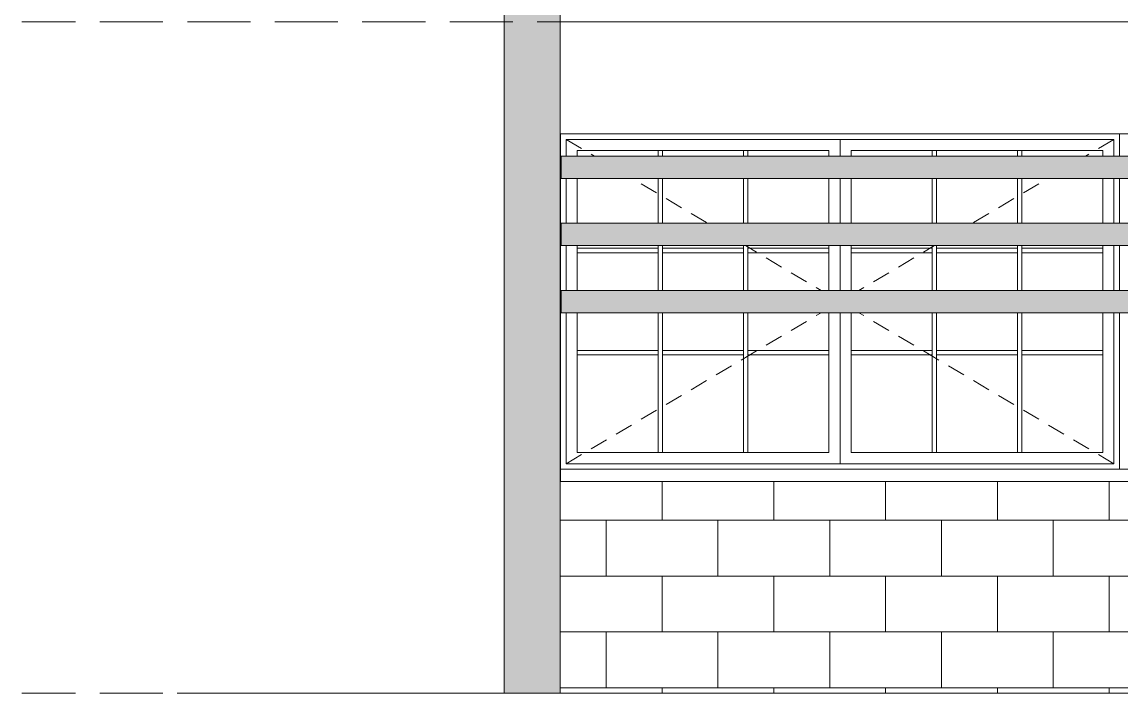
# Model space of a CAD drawing. Header units: millimetres. Extents: x 323482 to 503016, y 8175 to 72038.
# Drawn here: x 447887 to 452803, y 26477 to 29477 of the extents above; entities that cross this region are included whole.
import ezdxf

# ---------------------------------------------------------------- set-up
doc = ezdxf.new("R2010")
doc.units = ezdxf.units.MM
doc.header["$MEASUREMENT"] = 0
doc.linetypes.add('Hidden Line', pattern=[391.222223, 282.222223, -109])
doc.layers.add('2D Drafting - General_Pen_No__101', color=252, linetype='Continuous', lineweight=13)
doc.layers.add('Structural - Bearing_Pen_No__120', color=7, linetype='Continuous', lineweight=13)
doc.layers.add('2D Drafting - General_Pen_No__102', color=7, linetype='Continuous', lineweight=13, true_color=0xcccccc)
doc.layers.add('Structural - Bearing_Pen_No__83', color=7, linetype='Continuous', lineweight=13, true_color=0xff9955)

msp = doc.modelspace()

# ---------------------------------------------------------------- hatches: boundary and pattern name
at = {"layer": '2D Drafting - General_Pen_No__101', "linetype": 'Continuous', "lineweight": 13}
h = msp.add_hatch(dxfattribs=at)
h.set_pattern_fill('BLOCK___RUNNING_BOND', color=252, style=0, pattern_type=2)
h.set_pattern_definition([(0, (0, 0), (0, 250), []), (90, (0, 0), (-500, 0), [250, -250]), (90, (250, 250), (-500, 0), [250, -250])])
h.paths.add_polyline_path([(450294.9, 27422.4), (455644.6, 27422.4), (455644.6, 26477.2), (450294.9, 26477.2)])
at = {"layer": '2D Drafting - General_Pen_No__102', "linetype": 'Continuous', "lineweight": 0, "true_color": 0xcccccc}
for points in [[(450044.6, 32262.8), (450294.6, 32262.8), (450294.6, 26477.2), (450044.6, 26477.2)], [(450298.9, 28777.2), (455649.1, 28777.2), (455649.1, 28877.2), (450298.9, 28877.2)], [(455649.1, 28477.2), (455649.1, 28577.2), (450298.9, 28577.2), (450298.9, 28477.2)], [(455649.1, 28277.2), (450298.9, 28277.2), (450298.9, 28177.2), (455649.1, 28177.2)]]:
    msp.add_hatch(color=254, dxfattribs=at).paths.add_polyline_path(points)

# ---------------------------------------------------------------- linework, layer by layer
at = {"layer": 'Structural - Bearing_Pen_No__120', "color": 7, "linetype": 'Continuous', "lineweight": 13}
for p, q in [((450044.6, 29477.2), (450044.6, 32262.8)), ((450294.6, 29477.2), (450294.6, 32262.8)), ((450044.6, 26477.2), (450044.6, 29477.2)), ((450294.6, 26477.2), (450294.6, 29477.2)), ((455644.6, 29477.2), (450294.6, 29477.2)), ((450296.2, 27477.2), (450296.2, 28977.2)), ((450296.2, 28977.2), (452796.2, 28977.2)), ((450296.2, 28977.2), (455644.6, 28977.2)), ((452796.2, 28977.2), (452796.2, 28877.2)), ((450321.2, 28952.2), (450321.2, 28902.2)), ((451546.2, 28952.2), (450321.2, 28952.2)), ((450321.2, 28952.2), (450390, 28911.4)), ((451546.2, 28952.2), (451546.2, 28902.2)), ((452771.2, 28952.2), (451546.2, 28952.2)), ((452771.2, 28952.2), (452702.3, 28911.4)), ((452771.2, 28902.2), (452771.2, 28952.2)), ((450298.9, 28877.2), (455649.1, 28877.2)), ((450298.9, 28777.2), (450298.9, 28877.2)), ((450321.2, 28902.2), (450321.2, 28877.2)), ((450371.2, 28877.2), (450371.2, 28902.2)), ((450371.2, 28902.2), (451496.2, 28902.2)), ((450433, 28886), (450447.9, 28877.2)), ((450732.8, 28902.2), (450732.8, 28877.2)), ((450752.8, 28877.2), (450752.8, 28902.2)), ((451114.5, 28902.2), (451114.5, 28877.2)), ((451134.5, 28877.2), (451134.5, 28902.2)), ((451496.2, 28902.2), (451496.2, 28877.2)), ((451546.2, 28902.2), (451546.2, 28877.2)), ((451596.2, 28877.2), (451596.2, 28902.2)), ((451596.2, 28902.2), (452721.2, 28902.2)), ((451957.8, 28902.2), (451957.8, 28877.2)), ((451977.8, 28877.2), (451977.8, 28902.2)), ((452339.5, 28902.2), (452339.5, 28877.2)), ((452359.5, 28877.2), (452359.5, 28902.2)), ((452659.3, 28886), (452644.4, 28877.2)), ((452721.2, 28902.2), (452721.2, 28877.2)), ((452771.2, 28877.2), (452771.2, 28902.2)), ((450298.9, 28777.2), (455649.1, 28777.2)), ((450321.2, 28777.2), (450321.2, 28577.2)), ((450371.2, 28577.2), (450371.2, 28777.2)), ((450732.8, 28777.2), (450732.8, 28577.2)), ((450752.8, 28577.2), (450752.8, 28777.2)), ((451114.5, 28777.2), (451114.5, 28577.2)), ((451134.5, 28577.2), (451134.5, 28777.2)), ((451496.2, 28777.2), (451496.2, 28577.2)), ((451546.2, 28777.2), (451546.2, 28577.2)), ((451596.2, 28577.2), (451596.2, 28777.2)), ((451957.8, 28777.2), (451957.8, 28577.2)), ((451977.8, 28577.2), (451977.8, 28777.2)), ((452339.5, 28777.2), (452339.5, 28577.2)), ((452359.5, 28577.2), (452359.5, 28777.2)), ((452721.2, 28777.2), (452721.2, 28577.2)), ((452771.2, 28577.2), (452771.2, 28777.2)), ((452796.2, 28777.2), (452796.2, 28577.2)), ((450656.8, 28753.5), (450725.6, 28712.8)), ((452435.5, 28753.5), (452366.7, 28712.8)), ((450768.7, 28687.3), (450837.5, 28646.6)), ((452323.7, 28687.3), (452254.8, 28646.6)), ((450880.5, 28621.1), (450949.4, 28580.4)), ((452211.8, 28621.1), (452142.9, 28580.4)), ((450298.9, 28577.2), (455649.1, 28577.2)), ((450298.9, 28477.2), (450298.9, 28577.2)), ((450298.9, 28477.2), (455649.1, 28477.2)), ((450321.2, 28477.2), (450321.2, 28277.2)), ((450371.2, 28277.2), (450371.2, 28477.2)), ((450732.8, 28465.5), (450371.2, 28465.5)), ((450732.8, 28477.2), (450732.8, 28465.5)), ((450732.8, 28445.5), (450732.8, 28465.5)), ((450752.8, 28465.5), (450752.8, 28477.2)), ((451114.5, 28465.5), (450752.8, 28465.5)), ((450752.8, 28465.5), (450752.8, 28445.5)), ((451114.5, 28477.2), (451114.5, 28465.5)), ((451114.5, 28445.5), (451114.5, 28465.5)), ((451123.7, 28477.2), (451173.1, 28448)), ((451134.5, 28465.5), (451134.5, 28477.2)), ((451496.2, 28465.5), (451134.5, 28465.5)), ((451134.5, 28465.5), (451134.5, 28445.5)), ((451496.2, 28477.2), (451496.2, 28277.2)), ((451546.2, 28477.2), (451546.2, 28277.2)), ((451596.2, 28277.2), (451596.2, 28477.2)), ((451957.8, 28465.5), (451596.2, 28465.5)), ((451968.6, 28477.2), (451919.2, 28448)), ((451957.8, 28477.2), (451957.8, 28465.5)), ((451957.8, 28445.5), (451957.8, 28465.5)), ((451977.8, 28465.5), (451977.8, 28477.2)), ((452339.5, 28465.5), (451977.8, 28465.5)), ((451977.8, 28465.5), (451977.8, 28445.5)), ((452339.5, 28477.2), (452339.5, 28465.5)), ((452339.5, 28445.5), (452339.5, 28465.5)), ((452359.5, 28465.5), (452359.5, 28477.2)), ((452721.2, 28465.5), (452359.5, 28465.5)), ((452359.5, 28465.5), (452359.5, 28445.5)), ((452721.2, 28477.2), (452721.2, 28277.2)), ((452771.2, 28277.2), (452771.2, 28477.2)), ((452796.2, 28477.2), (452796.2, 28277.2)), ((450371.2, 28445.5), (450732.8, 28445.5)), ((450732.8, 28445.5), (450732.8, 28277.2)), ((450752.8, 28277.2), (450752.8, 28445.5)), ((450752.8, 28445.5), (451114.5, 28445.5)), ((451114.5, 28445.5), (451114.5, 28277.2)), ((451134.5, 28277.2), (451134.5, 28445.5)), ((451134.5, 28445.5), (451496.2, 28445.5)), ((451216.2, 28422.5), (451285, 28381.7)), ((451596.2, 28445.5), (451957.8, 28445.5)), ((451876.2, 28422.5), (451807.3, 28381.7)), ((451957.8, 28445.5), (451957.8, 28277.2)), ((451977.8, 28277.2), (451977.8, 28445.5)), ((451977.8, 28445.5), (452339.5, 28445.5)), ((452339.5, 28445.5), (452339.5, 28277.2)), ((452359.5, 28277.2), (452359.5, 28445.5)), ((452359.5, 28445.5), (452721.2, 28445.5)), ((451328, 28356.3), (451396.9, 28315.5)), ((451764.3, 28356.3), (451695.4, 28315.5)), ((450298.9, 28277.2), (455649.1, 28277.2)), ((450298.9, 28177.2), (450298.9, 28277.2)), ((451439.9, 28290.1), (451461.7, 28277.2)), ((451652.4, 28290.1), (451630.6, 28277.2)), ((450298.9, 28177.2), (455649.1, 28177.2)), ((450321.2, 28177.2), (450321.2, 27552.2)), ((450371.2, 27552.2), (450371.2, 28177.2)), ((450732.8, 28177.2), (450732.8, 28008.9)), ((450752.8, 28008.9), (450752.8, 28177.2)), ((451114.5, 28177.2), (451114.5, 28008.9)), ((451134.5, 28008.9), (451134.5, 28177.2)), ((451439.9, 28164.3), (451461.7, 28177.2)), ((451496.2, 28177.2), (451496.2, 27552.2)), ((451546.2, 28177.2), (451546.2, 27552.2)), ((451596.2, 27552.2), (451596.2, 28177.2)), ((451652.4, 28164.3), (451630.6, 28177.2)), ((451957.8, 28177.2), (451957.8, 28008.9)), ((451977.8, 28008.9), (451977.8, 28177.2)), ((452339.5, 28177.2), (452339.5, 28008.9)), ((452359.5, 28008.9), (452359.5, 28177.2)), ((452721.2, 28177.2), (452721.2, 27552.2)), ((452771.2, 27552.2), (452771.2, 28177.2)), ((452796.2, 28177.2), (452796.2, 27477.2)), ((451328, 28098.1), (451396.9, 28138.8)), ((451764.3, 28098.1), (451695.4, 28138.8)), ((451216.2, 28031.9), (451285, 28072.6)), ((451876.2, 28031.9), (451807.3, 28072.6)), ((450732.8, 28008.9), (450371.2, 28008.9)), ((450371.2, 27988.9), (450732.8, 27988.9)), ((450732.8, 27988.9), (450732.8, 28008.9)), ((450732.8, 27988.9), (450732.8, 27552.2)), ((451114.5, 28008.9), (450752.8, 28008.9)), ((450752.8, 28008.9), (450752.8, 27988.9)), ((450752.8, 27552.2), (450752.8, 27988.9)), ((450752.8, 27988.9), (451114.5, 27988.9)), ((451104.3, 27965.7), (451173.1, 28006.4)), ((451114.5, 27988.9), (451114.5, 28008.9)), ((451114.5, 27988.9), (451114.5, 27552.2)), ((451496.2, 28008.9), (451134.5, 28008.9)), ((451134.5, 28008.9), (451134.5, 27988.9)), ((451134.5, 27552.2), (451134.5, 27988.9)), ((451134.5, 27988.9), (451496.2, 27988.9)), ((451957.8, 28008.9), (451596.2, 28008.9)), ((451596.2, 27988.9), (451957.8, 27988.9)), ((451988, 27965.7), (451919.2, 28006.4)), ((451957.8, 27988.9), (451957.8, 28008.9)), ((451957.8, 27988.9), (451957.8, 27552.2)), ((452339.5, 28008.9), (451977.8, 28008.9)), ((451977.8, 28008.9), (451977.8, 27988.9)), ((451977.8, 27552.2), (451977.8, 27988.9)), ((451977.8, 27988.9), (452339.5, 27988.9)), ((452339.5, 27988.9), (452339.5, 28008.9)), ((452339.5, 27988.9), (452339.5, 27552.2)), ((452721.2, 28008.9), (452359.5, 28008.9)), ((452359.5, 28008.9), (452359.5, 27988.9)), ((452359.5, 27552.2), (452359.5, 27988.9)), ((452359.5, 27988.9), (452721.2, 27988.9)), ((450992.4, 27899.5), (451061.3, 27940.2)), ((452099.9, 27899.5), (452031.1, 27940.2)), ((450880.5, 27833.2), (450949.4, 27874)), ((452211.8, 27833.2), (452142.9, 27874)), ((450768.7, 27767), (450837.5, 27807.8)), ((452323.7, 27767), (452254.8, 27807.8)), ((450656.8, 27700.8), (450725.6, 27741.6)), ((452435.5, 27700.8), (452366.7, 27741.6)), ((450544.9, 27634.6), (450613.8, 27675.4)), ((452547.4, 27634.6), (452478.6, 27675.4)), ((450433, 27568.4), (450501.9, 27609.1)), ((452659.3, 27568.4), (452590.4, 27609.1)), ((450321.2, 27552.2), (450321.2, 27502.2)), ((450321.2, 27502.2), (450390, 27542.9)), ((451496.2, 27552.2), (450371.2, 27552.2)), ((451546.2, 27552.2), (451546.2, 27502.2)), ((452721.2, 27552.2), (451596.2, 27552.2)), ((452771.2, 27502.2), (452702.3, 27542.9)), ((452771.2, 27502.2), (452771.2, 27552.2)), ((450321.2, 27502.2), (451546.2, 27502.2)), ((451546.2, 27502.2), (452771.2, 27502.2)), ((452796.2, 27477.2), (450296.2, 27477.2)), ((450296.2, 27477.2), (455644.6, 27477.2)), ((450296.2, 27422.4), (450296.2, 27477.2)), ((455644.6, 27422.4), (450296.2, 27422.4)), ((476522.3, 26477.2), (448582.1, 26477.2)), ((461244.3, 26477.2), (450044.6, 26477.2)), ((450044.6, 26477.2), (450294.6, 26477.2))]:
    msp.add_line(p, q, dxfattribs=at)
at = {"layer": 'Structural - Bearing_Pen_No__83', "color": 21, "linetype": 'Hidden Line', "lineweight": 13, "true_color": 0xff9955}
for p, q in [((499376.9, 29477.2), (447887.3, 29477.2)), ((499376.9, 26477.2), (447887.3, 26477.2))]:
    msp.add_line(p, q, dxfattribs=at)

doc.saveas('drawing.dxf')
